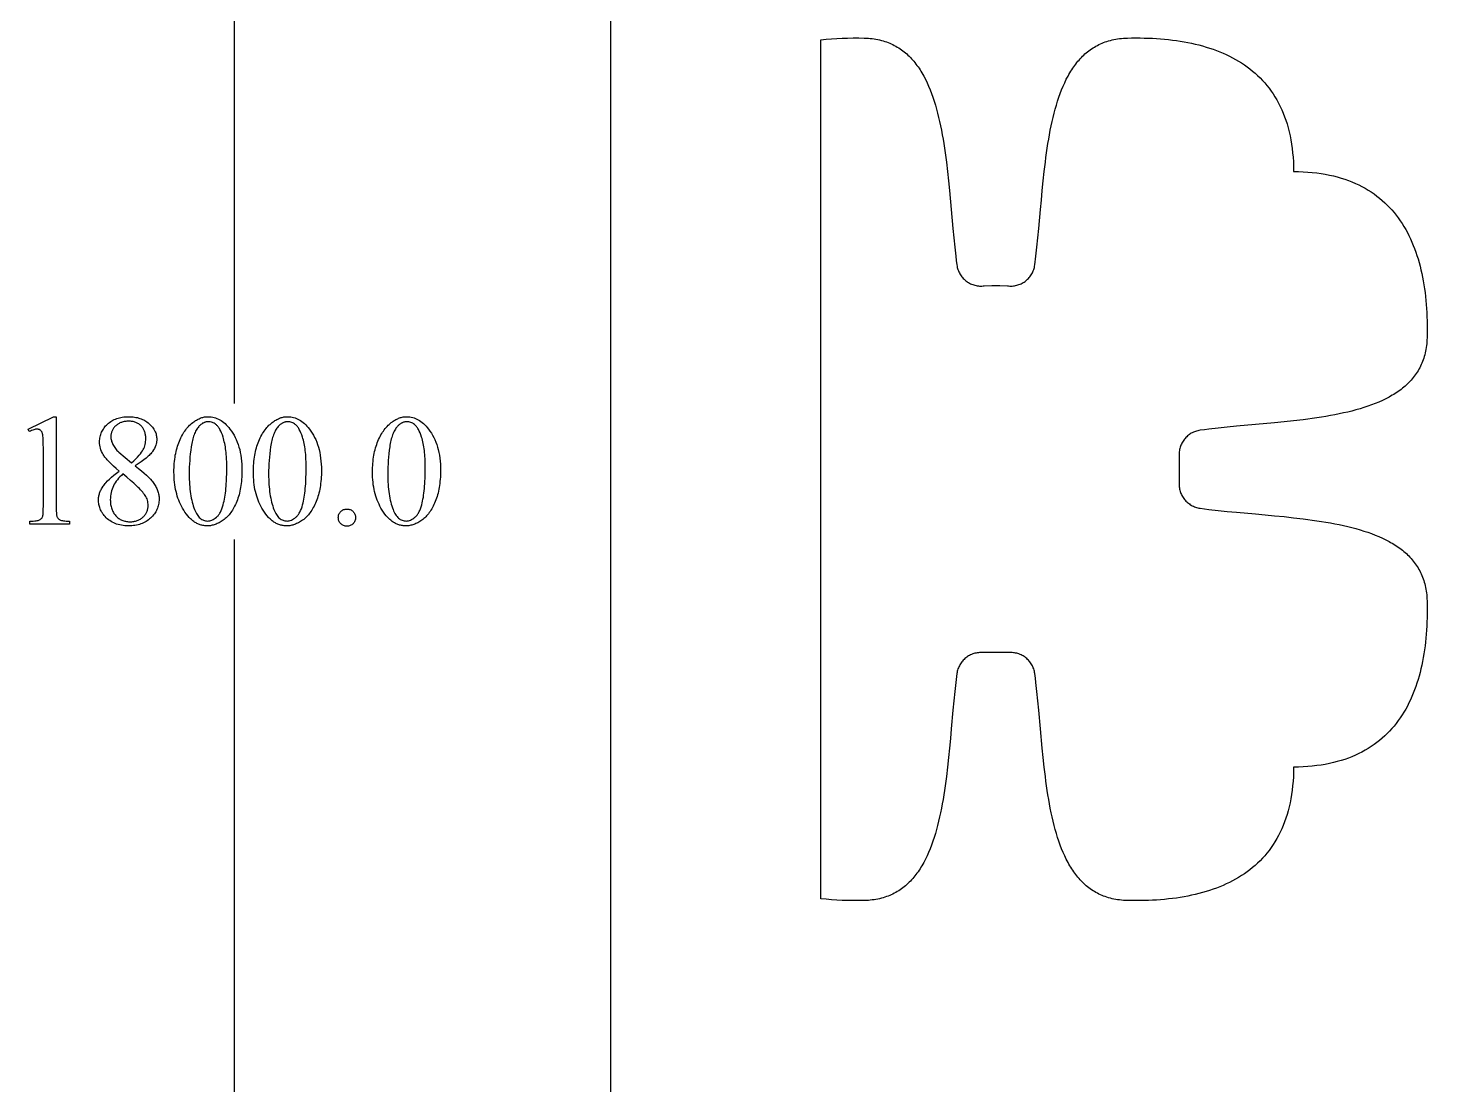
# Model space of a CAD drawing. Extents: x -1268 to 1319, y -900 to 956.
# Drawn here: x -1267.6 to -934.5, y -146.3 to 104.9 of the extents above; entities that cross this region are included whole.
import ezdxf

# ---------------------------------------------------------------- set-up
doc = ezdxf.new("R2010")
doc.units = 0
doc.layers.add('DIMENSIONS', color=253, linetype='CONTINUOUS')
doc.layers.add('LAYER_1', color=7, linetype='CONTINUOUS')

msp = doc.modelspace()

# ---------------------------------------------------------------- linework, layer by layer
at = {"layer": 'DIMENSIONS'}
for points in [[(-1218.53, 879.77), (-1218.53, 15.62)], [(-1218.53, -16.66), (-1218.53, -879.77)]]:
    msp.add_lwpolyline(points, dxfattribs=at)
for points in [[(-1267.56, 9.53), (-1261.47, 12.5), (-1260.87, 12.5), (-1260.87, -8.61), (-1260.85, -9.56), (-1260.84, -9.96), (-1260.82, -10.32), (-1260.8, -10.62), (-1260.77, -10.87), (-1260.73, -11.07), (-1260.69, -11.23), (-1260.64, -11.35), (-1260.58, -11.47), (-1260.51, -11.58), (-1260.42, -11.68), (-1260.32, -11.78), (-1260.22, -11.87), (-1260.09, -11.95), (-1259.96, -12.02), (-1259.81, -12.09), (-1259.61, -12.14), (-1259.39, -12.19), (-1259.12, -12.24), (-1258.82, -12.27), (-1258.49, -12.3), (-1258.12, -12.32), (-1257.71, -12.33), (-1257.71, -13.02), (-1267.12, -13.02), (-1267.12, -12.33), (-1266.69, -12.32), (-1266.31, -12.3), (-1265.96, -12.27), (-1265.66, -12.24), (-1265.39, -12.2), (-1265.17, -12.15), (-1264.98, -12.09), (-1264.83, -12.03), (-1264.71, -11.96), (-1264.59, -11.88), (-1264.49, -11.8), (-1264.39, -11.72), (-1264.31, -11.62), (-1264.23, -11.53), (-1264.17, -11.42), (-1264.11, -11.31), (-1264.06, -11.17), (-1264.02, -10.97), (-1263.99, -10.72), (-1263.96, -10.41), (-1263.94, -10.04), (-1263.92, -9.62), (-1263.91, -8.61), (-1263.91, 4.89), (-1263.92, 6.13), (-1263.93, 6.66), (-1263.95, 7.13), (-1263.98, 7.53), (-1264.01, 7.88), (-1264.05, 8.16), (-1264.09, 8.39), (-1264.13, 8.53), (-1264.17, 8.66), (-1264.22, 8.79), (-1264.27, 8.9), (-1264.34, 9), (-1264.41, 9.1), (-1264.48, 9.18), (-1264.56, 9.26), (-1264.65, 9.32), (-1264.74, 9.38), (-1264.84, 9.42), (-1264.94, 9.46), (-1265.04, 9.49), (-1265.15, 9.51), (-1265.27, 9.53), (-1265.38, 9.53), (-1265.56, 9.52), (-1265.76, 9.5), (-1265.97, 9.45), (-1266.2, 9.39), (-1266.44, 9.31), (-1266.71, 9.21), (-1266.99, 9.09), (-1267.28, 8.96)], [(-1245.86, -0.42), (-1246.57, 0.17), (-1247.21, 0.73), (-1247.79, 1.27), (-1248.3, 1.77), (-1248.74, 2.24), (-1248.94, 2.47), (-1249.12, 2.69), (-1249.29, 2.9), (-1249.44, 3.1), (-1249.57, 3.3), (-1249.68, 3.48), (-1249.88, 3.85), (-1250.06, 4.23), (-1250.21, 4.61), (-1250.33, 4.99), (-1250.42, 5.37), (-1250.49, 5.76), (-1250.53, 6.15), (-1250.54, 6.54), (-1250.53, 6.85), (-1250.51, 7.14), (-1250.48, 7.43), (-1250.42, 7.72), (-1250.36, 8), (-1250.28, 8.28), (-1250.18, 8.55), (-1250.07, 8.81), (-1249.95, 9.07), (-1249.81, 9.32), (-1249.65, 9.57), (-1249.48, 9.82), (-1249.3, 10.06), (-1249.1, 10.29), (-1248.89, 10.52), (-1248.66, 10.74), (-1248.42, 10.95), (-1248.17, 11.15), (-1247.91, 11.34), (-1247.64, 11.51), (-1247.36, 11.67), (-1247.08, 11.81), (-1246.78, 11.94), (-1246.47, 12.06), (-1246.15, 12.16), (-1245.83, 12.25), (-1245.49, 12.33), (-1245.15, 12.39), (-1244.79, 12.44), (-1244.42, 12.47), (-1244.05, 12.49), (-1243.66, 12.5), (-1243.29, 12.49), (-1242.93, 12.47), (-1242.57, 12.44), (-1242.23, 12.4), (-1241.89, 12.34), (-1241.56, 12.27), (-1241.24, 12.19), (-1240.94, 12.09), (-1240.64, 11.98), (-1240.35, 11.86), (-1240.06, 11.72), (-1239.79, 11.58), (-1239.53, 11.42), (-1239.28, 11.24), (-1239.03, 11.06), (-1238.8, 10.86), (-1238.57, 10.65), (-1238.37, 10.44), (-1238.17, 10.23), (-1237.99, 10.01), (-1237.82, 9.79), (-1237.67, 9.56), (-1237.54, 9.34), (-1237.41, 9.1), (-1237.31, 8.87), (-1237.21, 8.63), (-1237.13, 8.39), (-1237.07, 8.14), (-1237.02, 7.89), (-1236.98, 7.63), (-1236.96, 7.38), (-1236.95, 7.12), (-1236.96, 6.94), (-1236.97, 6.77), (-1236.99, 6.59), (-1237.02, 6.41), (-1237.05, 6.24), (-1237.09, 6.06), (-1237.2, 5.7), (-1237.34, 5.34), (-1237.51, 4.98), (-1237.72, 4.62), (-1237.95, 4.26), (-1238.08, 4.07), (-1238.23, 3.89), (-1238.4, 3.69), (-1238.58, 3.5), (-1238.78, 3.3), (-1239, 3.09), (-1239.23, 2.89), (-1239.48, 2.67), (-1240.04, 2.24), (-1240.66, 1.78), (-1241.34, 1.31), (-1242.1, 0.83), (-1241.32, 0.22), (-1240.61, -0.36), (-1239.97, -0.9), (-1239.4, -1.41), (-1238.9, -1.89), (-1238.46, -2.33), (-1238.1, -2.74), (-1237.94, -2.93), (-1237.8, -3.12), (-1237.63, -3.35), (-1237.47, -3.59), (-1237.33, -3.83), (-1237.19, -4.07), (-1237.06, -4.31), (-1236.95, -4.55), (-1236.84, -4.8), (-1236.75, -5.05), (-1236.67, -5.3), (-1236.6, -5.55), (-1236.54, -5.8), (-1236.49, -6.05), (-1236.45, -6.31), (-1236.42, -6.56), (-1236.41, -6.82), (-1236.4, -7.08), (-1236.41, -7.41), (-1236.43, -7.73), (-1236.47, -8.04), (-1236.53, -8.35), (-1236.6, -8.65), (-1236.68, -8.95), (-1236.79, -9.24), (-1236.9, -9.52), (-1237.04, -9.8), (-1237.19, -10.08), (-1237.35, -10.34), (-1237.53, -10.6), (-1237.73, -10.86), (-1237.94, -11.11), (-1238.17, -11.35), (-1238.41, -11.59), (-1238.67, -11.81), (-1238.93, -12.03), (-1239.21, -12.22), (-1239.49, -12.41), (-1239.79, -12.57), (-1240.09, -12.73), (-1240.41, -12.87), (-1240.73, -12.99), (-1241.07, -13.1), (-1241.41, -13.2), (-1241.77, -13.28), (-1242.13, -13.34), (-1242.5, -13.39), (-1242.89, -13.43), (-1243.28, -13.45), (-1243.68, -13.46), (-1244.12, -13.45), (-1244.55, -13.42), (-1244.96, -13.38), (-1245.36, -13.32), (-1245.75, -13.24), (-1246.13, -13.14), (-1246.5, -13.03), (-1246.85, -12.9), (-1247.19, -12.75), (-1247.52, -12.59), (-1247.83, -12.4), (-1248.14, -12.2), (-1248.43, -11.99), (-1248.71, -11.75), (-1248.98, -11.5), (-1249.23, -11.23), (-1249.42, -11), (-1249.6, -10.78), (-1249.77, -10.55), (-1249.93, -10.31), (-1250.07, -10.08), (-1250.2, -9.84), (-1250.32, -9.6), (-1250.42, -9.36), (-1250.51, -9.11), (-1250.59, -8.86), (-1250.66, -8.61), (-1250.72, -8.36), (-1250.76, -8.1), (-1250.79, -7.84), (-1250.81, -7.58), (-1250.82, -7.32), (-1250.81, -7.11), (-1250.8, -6.9), (-1250.78, -6.7), (-1250.75, -6.49), (-1250.71, -6.28), (-1250.66, -6.08), (-1250.6, -5.87), (-1250.54, -5.67), (-1250.46, -5.46), (-1250.38, -5.26), (-1250.29, -5.05), (-1250.19, -4.85), (-1250.08, -4.64), (-1249.96, -4.44), (-1249.7, -4.03), (-1249.56, -3.82), (-1249.4, -3.62), (-1249.23, -3.4), (-1249.04, -3.19), (-1248.64, -2.76), (-1248.18, -2.31), (-1247.68, -1.86), (-1247.12, -1.39), (-1246.52, -0.91)], [(-1242.96, 1.55), (-1242.44, 2.03), (-1241.96, 2.49), (-1241.53, 2.92), (-1241.16, 3.33), (-1240.83, 3.71), (-1240.56, 4.06), (-1240.33, 4.39), (-1240.24, 4.54), (-1240.16, 4.69), (-1240.02, 4.98), (-1239.9, 5.29), (-1239.8, 5.6), (-1239.72, 5.92), (-1239.65, 6.25), (-1239.61, 6.59), (-1239.58, 6.94), (-1239.57, 7.3), (-1239.58, 7.54), (-1239.59, 7.77), (-1239.61, 8), (-1239.64, 8.22), (-1239.68, 8.43), (-1239.72, 8.63), (-1239.78, 8.83), (-1239.84, 9.03), (-1239.92, 9.21), (-1240, 9.39), (-1240.09, 9.57), (-1240.18, 9.73), (-1240.29, 9.89), (-1240.4, 10.05), (-1240.53, 10.19), (-1240.66, 10.33), (-1240.8, 10.47), (-1240.94, 10.59), (-1241.1, 10.71), (-1241.25, 10.81), (-1241.42, 10.91), (-1241.59, 11), (-1241.76, 11.08), (-1241.95, 11.16), (-1242.13, 11.22), (-1242.33, 11.28), (-1242.53, 11.32), (-1242.74, 11.36), (-1242.95, 11.39), (-1243.17, 11.41), (-1243.4, 11.43), (-1243.63, 11.43), (-1243.86, 11.43), (-1244.09, 11.41), (-1244.31, 11.39), (-1244.52, 11.36), (-1244.73, 11.32), (-1244.94, 11.28), (-1245.14, 11.22), (-1245.33, 11.16), (-1245.52, 11.09), (-1245.7, 11.01), (-1245.88, 10.92), (-1246.05, 10.82), (-1246.22, 10.71), (-1246.38, 10.6), (-1246.54, 10.47), (-1246.69, 10.34), (-1246.83, 10.21), (-1246.96, 10.07), (-1247.09, 9.92), (-1247.2, 9.78), (-1247.31, 9.63), (-1247.41, 9.48), (-1247.49, 9.32), (-1247.57, 9.16), (-1247.64, 9), (-1247.7, 8.84), (-1247.75, 8.67), (-1247.79, 8.5), (-1247.83, 8.33), (-1247.85, 8.16), (-1247.86, 7.98), (-1247.87, 7.8), (-1247.86, 7.56), (-1247.84, 7.32), (-1247.8, 7.08), (-1247.75, 6.84), (-1247.68, 6.6), (-1247.59, 6.36), (-1247.49, 6.12), (-1247.38, 5.88), (-1247.25, 5.64), (-1247.11, 5.41), (-1246.95, 5.18), (-1246.79, 4.95), (-1246.61, 4.72), (-1246.41, 4.5), (-1246.21, 4.27), (-1245.99, 4.06)], [(-1232.86, -0.66), (-1232.86, -0.13), (-1232.84, 0.39), (-1232.82, 0.9), (-1232.78, 1.4), (-1232.73, 1.89), (-1232.68, 2.38), (-1232.61, 2.85), (-1232.54, 3.32), (-1232.45, 3.77), (-1232.36, 4.22), (-1232.25, 4.66), (-1232.13, 5.08), (-1232.01, 5.5), (-1231.87, 5.91), (-1231.73, 6.31), (-1231.57, 6.7), (-1231.41, 7.08), (-1231.23, 7.45), (-1231.06, 7.8), (-1230.87, 8.15), (-1230.68, 8.48), (-1230.48, 8.8), (-1230.28, 9.1), (-1230.07, 9.4), (-1229.85, 9.68), (-1229.63, 9.95), (-1229.39, 10.2), (-1229.16, 10.45), (-1228.91, 10.68), (-1228.66, 10.9), (-1228.4, 11.11), (-1228.14, 11.3), (-1227.93, 11.45), (-1227.72, 11.58), (-1227.51, 11.71), (-1227.3, 11.83), (-1227.09, 11.93), (-1226.88, 12.03), (-1226.67, 12.12), (-1226.45, 12.2), (-1226.24, 12.27), (-1226.02, 12.33), (-1225.81, 12.38), (-1225.59, 12.43), (-1225.37, 12.46), (-1225.15, 12.48), (-1224.93, 12.5), (-1224.71, 12.5), (-1224.35, 12.49), (-1224, 12.45), (-1223.65, 12.4), (-1223.31, 12.32), (-1222.97, 12.21), (-1222.64, 12.09), (-1222.31, 11.94), (-1221.98, 11.77), (-1221.66, 11.57), (-1221.35, 11.35), (-1221.04, 11.11), (-1220.73, 10.85), (-1220.43, 10.56), (-1220.13, 10.26), (-1219.84, 9.92), (-1219.55, 9.57), (-1219.2, 9.1), (-1218.88, 8.62), (-1218.58, 8.12), (-1218.3, 7.59), (-1218.04, 7.05), (-1217.81, 6.48), (-1217.6, 5.9), (-1217.41, 5.29), (-1217.24, 4.67), (-1217.09, 4.02), (-1216.97, 3.35), (-1216.87, 2.67), (-1216.79, 1.96), (-1216.74, 1.24), (-1216.7, 0.49), (-1216.69, -0.28), (-1216.7, -0.82), (-1216.71, -1.34), (-1216.74, -1.86), (-1216.77, -2.37), (-1216.81, -2.87), (-1216.87, -3.36), (-1216.93, -3.83), (-1217.01, -4.3), (-1217.09, -4.76), (-1217.18, -5.2), (-1217.28, -5.64), (-1217.4, -6.07), (-1217.52, -6.48), (-1217.65, -6.89), (-1217.79, -7.28), (-1217.95, -7.67), (-1218.1, -8.04), (-1218.27, -8.4), (-1218.44, -8.75), (-1218.62, -9.09), (-1218.8, -9.41), (-1218.98, -9.72), (-1219.17, -10.01), (-1219.37, -10.29), (-1219.57, -10.56), (-1219.78, -10.82), (-1220, -11.06), (-1220.21, -11.29), (-1220.44, -11.51), (-1220.67, -11.72), (-1220.9, -11.91), (-1221.14, -12.09), (-1221.39, -12.25), (-1221.63, -12.41), (-1221.87, -12.55), (-1222.11, -12.69), (-1222.35, -12.81), (-1222.58, -12.92), (-1222.82, -13.02), (-1223.05, -13.12), (-1223.29, -13.2), (-1223.52, -13.27), (-1223.75, -13.32), (-1223.98, -13.37), (-1224.21, -13.41), (-1224.44, -13.44), (-1224.67, -13.45), (-1224.9, -13.46), (-1225.12, -13.45), (-1225.34, -13.44), (-1225.56, -13.42), (-1225.77, -13.39), (-1225.98, -13.36), (-1226.2, -13.31), (-1226.4, -13.26), (-1226.61, -13.19), (-1226.81, -13.12), (-1227.01, -13.05), (-1227.21, -12.96), (-1227.41, -12.86), (-1227.6, -12.76), (-1227.8, -12.65), (-1227.99, -12.53), (-1228.17, -12.4), (-1228.36, -12.27), (-1228.54, -12.12), (-1228.72, -11.97), (-1228.9, -11.81), (-1229.07, -11.64), (-1229.25, -11.46), (-1229.59, -11.08), (-1229.92, -10.67), (-1230.24, -10.23), (-1230.55, -9.75), (-1230.85, -9.24), (-1231.09, -8.79), (-1231.32, -8.32), (-1231.53, -7.85), (-1231.73, -7.37), (-1231.91, -6.87), (-1232.08, -6.36), (-1232.22, -5.84), (-1232.36, -5.31), (-1232.48, -4.77), (-1232.58, -4.22), (-1232.66, -3.66), (-1232.74, -3.08), (-1232.79, -2.49), (-1232.83, -1.89), (-1232.85, -1.28)], [(-1229.25, -1.12), (-1229.24, -1.76), (-1229.23, -2.39), (-1229.2, -2.99), (-1229.17, -3.59), (-1229.12, -4.17), (-1229.07, -4.73), (-1229, -5.28), (-1228.93, -5.81), (-1228.84, -6.33), (-1228.75, -6.84), (-1228.65, -7.33), (-1228.53, -7.8), (-1228.41, -8.26), (-1228.27, -8.7), (-1228.13, -9.13), (-1227.97, -9.55), (-1227.84, -9.88), (-1227.7, -10.19), (-1227.54, -10.48), (-1227.38, -10.75), (-1227.22, -11), (-1227.04, -11.22), (-1226.86, -11.43), (-1226.67, -11.61), (-1226.47, -11.77), (-1226.26, -11.91), (-1226.04, -12.03), (-1225.82, -12.13), (-1225.59, -12.2), (-1225.35, -12.25), (-1225.1, -12.29), (-1224.84, -12.3), (-1224.59, -12.28), (-1224.34, -12.24), (-1224.08, -12.17), (-1223.83, -12.07), (-1223.57, -11.95), (-1223.31, -11.79), (-1223.04, -11.61), (-1222.78, -11.4), (-1222.64, -11.29), (-1222.52, -11.16), (-1222.39, -11.03), (-1222.27, -10.88), (-1222.16, -10.73), (-1222.05, -10.56), (-1221.94, -10.39), (-1221.84, -10.21), (-1221.74, -10.01), (-1221.64, -9.81), (-1221.46, -9.38), (-1221.3, -8.91), (-1221.15, -8.41), (-1221.05, -8), (-1220.95, -7.57), (-1220.87, -7.13), (-1220.78, -6.66), (-1220.71, -6.17), (-1220.64, -5.66), (-1220.57, -5.13), (-1220.52, -4.59), (-1220.47, -4.02), (-1220.42, -3.43), (-1220.39, -2.82), (-1220.36, -2.19), (-1220.32, -0.87), (-1220.31, 0.53), (-1220.32, 1.58), (-1220.36, 2.58), (-1220.39, 3.07), (-1220.43, 3.54), (-1220.47, 4.01), (-1220.53, 4.46), (-1220.59, 4.9), (-1220.65, 5.33), (-1220.72, 5.74), (-1220.8, 6.15), (-1220.89, 6.55), (-1220.98, 6.93), (-1221.08, 7.31), (-1221.19, 7.67), (-1221.36, 8.18), (-1221.55, 8.65), (-1221.74, 9.09), (-1221.95, 9.48), (-1222.06, 9.66), (-1222.17, 9.84), (-1222.29, 10), (-1222.4, 10.16), (-1222.52, 10.3), (-1222.65, 10.43), (-1222.78, 10.56), (-1222.9, 10.67), (-1223.1, 10.82), (-1223.3, 10.94), (-1223.52, 11.05), (-1223.74, 11.13), (-1223.97, 11.2), (-1224.22, 11.25), (-1224.47, 11.27), (-1224.73, 11.28), (-1224.89, 11.28), (-1225.04, 11.27), (-1225.19, 11.24), (-1225.34, 11.21), (-1225.49, 11.17), (-1225.63, 11.13), (-1225.77, 11.07), (-1225.91, 11), (-1226.05, 10.93), (-1226.19, 10.84), (-1226.32, 10.75), (-1226.46, 10.65), (-1226.58, 10.54), (-1226.71, 10.42), (-1226.84, 10.29), (-1226.96, 10.16), (-1227.12, 9.96), (-1227.28, 9.75), (-1227.43, 9.52), (-1227.57, 9.28), (-1227.71, 9.03), (-1227.84, 8.76), (-1227.96, 8.48), (-1228.08, 8.19), (-1228.19, 7.88), (-1228.29, 7.56), (-1228.39, 7.23), (-1228.48, 6.88), (-1228.56, 6.52), (-1228.63, 6.14), (-1228.7, 5.75), (-1228.77, 5.35), (-1228.88, 4.53), (-1228.98, 3.71), (-1229.06, 2.9), (-1229.13, 2.09), (-1229.18, 1.28), (-1229.22, 0.48), (-1229.24, -0.33)], [(-1213.98, -0.66), (-1213.98, -0.13), (-1213.96, 0.39), (-1213.94, 0.9), (-1213.9, 1.4), (-1213.86, 1.89), (-1213.8, 2.38), (-1213.73, 2.85), (-1213.66, 3.32), (-1213.57, 3.77), (-1213.48, 4.22), (-1213.37, 4.66), (-1213.26, 5.08), (-1213.13, 5.5), (-1212.99, 5.91), (-1212.85, 6.31), (-1212.69, 6.7), (-1212.53, 7.08), (-1212.36, 7.45), (-1212.18, 7.8), (-1211.99, 8.15), (-1211.8, 8.48), (-1211.6, 8.8), (-1211.4, 9.1), (-1211.19, 9.4), (-1210.97, 9.68), (-1210.75, 9.95), (-1210.52, 10.2), (-1210.28, 10.45), (-1210.03, 10.68), (-1209.78, 10.9), (-1209.53, 11.11), (-1209.26, 11.3), (-1209.05, 11.45), (-1208.85, 11.58), (-1208.64, 11.71), (-1208.43, 11.83), (-1208.21, 11.93), (-1208, 12.03), (-1207.79, 12.12), (-1207.57, 12.2), (-1207.36, 12.27), (-1207.14, 12.33), (-1206.93, 12.38), (-1206.71, 12.43), (-1206.49, 12.46), (-1206.27, 12.48), (-1206.05, 12.5), (-1205.83, 12.5), (-1205.48, 12.49), (-1205.12, 12.45), (-1204.77, 12.4), (-1204.43, 12.32), (-1204.09, 12.21), (-1203.76, 12.09), (-1203.43, 11.94), (-1203.1, 11.77), (-1202.78, 11.57), (-1202.47, 11.35), (-1202.16, 11.11), (-1201.85, 10.85), (-1201.55, 10.56), (-1201.25, 10.26), (-1200.96, 9.92), (-1200.67, 9.57), (-1200.32, 9.1), (-1200, 8.62), (-1199.7, 8.12), (-1199.42, 7.59), (-1199.16, 7.05), (-1198.93, 6.48), (-1198.72, 5.9), (-1198.53, 5.29), (-1198.36, 4.67), (-1198.21, 4.02), (-1198.09, 3.35), (-1197.99, 2.67), (-1197.91, 1.96), (-1197.86, 1.24), (-1197.82, 0.49), (-1197.81, -0.28), (-1197.82, -0.82), (-1197.83, -1.34), (-1197.86, -1.86), (-1197.89, -2.37), (-1197.94, -2.87), (-1197.99, -3.36), (-1198.05, -3.83), (-1198.13, -4.3), (-1198.21, -4.76), (-1198.3, -5.2), (-1198.41, -5.64), (-1198.52, -6.07), (-1198.64, -6.48), (-1198.77, -6.89), (-1198.91, -7.28), (-1199.07, -7.67), (-1199.23, -8.04), (-1199.39, -8.4), (-1199.56, -8.75), (-1199.74, -9.09), (-1199.92, -9.41), (-1200.1, -9.72), (-1200.3, -10.01), (-1200.49, -10.29), (-1200.7, -10.56), (-1200.9, -10.82), (-1201.12, -11.06), (-1201.34, -11.29), (-1201.56, -11.51), (-1201.79, -11.72), (-1202.02, -11.91), (-1202.27, -12.09), (-1202.51, -12.25), (-1202.75, -12.41), (-1202.99, -12.55), (-1203.23, -12.69), (-1203.47, -12.81), (-1203.7, -12.92), (-1203.94, -13.02), (-1204.18, -13.12), (-1204.41, -13.2), (-1204.64, -13.27), (-1204.87, -13.32), (-1205.1, -13.37), (-1205.33, -13.41), (-1205.56, -13.44), (-1205.79, -13.45), (-1206.02, -13.46), (-1206.24, -13.45), (-1206.46, -13.44), (-1206.68, -13.42), (-1206.89, -13.39), (-1207.11, -13.36), (-1207.32, -13.31), (-1207.52, -13.26), (-1207.73, -13.19), (-1207.93, -13.12), (-1208.14, -13.05), (-1208.33, -12.96), (-1208.53, -12.86), (-1208.73, -12.76), (-1208.92, -12.65), (-1209.11, -12.53), (-1209.29, -12.4), (-1209.48, -12.27), (-1209.66, -12.12), (-1209.84, -11.97), (-1210.02, -11.81), (-1210.2, -11.64), (-1210.37, -11.46), (-1210.71, -11.08), (-1211.04, -10.67), (-1211.36, -10.23), (-1211.67, -9.75), (-1211.97, -9.24), (-1212.22, -8.79), (-1212.44, -8.32), (-1212.65, -7.85), (-1212.85, -7.37), (-1213.03, -6.87), (-1213.2, -6.36), (-1213.35, -5.84), (-1213.48, -5.31), (-1213.6, -4.77), (-1213.7, -4.22), (-1213.79, -3.66), (-1213.86, -3.08), (-1213.91, -2.49), (-1213.95, -1.89), (-1213.97, -1.28)], [(-1210.37, -1.12), (-1210.36, -1.76), (-1210.35, -2.39), (-1210.32, -2.99), (-1210.29, -3.59), (-1210.24, -4.17), (-1210.19, -4.73), (-1210.12, -5.28), (-1210.05, -5.81), (-1209.97, -6.33), (-1209.87, -6.84), (-1209.77, -7.33), (-1209.65, -7.8), (-1209.53, -8.26), (-1209.39, -8.7), (-1209.25, -9.13), (-1209.1, -9.55), (-1208.96, -9.88), (-1208.82, -10.19), (-1208.67, -10.48), (-1208.51, -10.75), (-1208.34, -11), (-1208.16, -11.22), (-1207.98, -11.43), (-1207.79, -11.61), (-1207.59, -11.77), (-1207.38, -11.91), (-1207.16, -12.03), (-1206.94, -12.13), (-1206.71, -12.2), (-1206.47, -12.25), (-1206.22, -12.29), (-1205.96, -12.3), (-1205.71, -12.28), (-1205.46, -12.24), (-1205.2, -12.17), (-1204.95, -12.07), (-1204.69, -11.95), (-1204.43, -11.79), (-1204.16, -11.61), (-1203.9, -11.4), (-1203.77, -11.29), (-1203.64, -11.16), (-1203.51, -11.03), (-1203.39, -10.88), (-1203.28, -10.73), (-1203.17, -10.56), (-1203.06, -10.39), (-1202.96, -10.21), (-1202.86, -10.01), (-1202.76, -9.81), (-1202.58, -9.38), (-1202.42, -8.91), (-1202.27, -8.41), (-1202.17, -8), (-1202.08, -7.57), (-1201.99, -7.13), (-1201.9, -6.66), (-1201.83, -6.17), (-1201.76, -5.66), (-1201.69, -5.13), (-1201.64, -4.59), (-1201.59, -4.02), (-1201.55, -3.43), (-1201.51, -2.82), (-1201.48, -2.19), (-1201.44, -0.87), (-1201.43, 0.53), (-1201.44, 1.58), (-1201.48, 2.58), (-1201.51, 3.07), (-1201.55, 3.54), (-1201.6, 4.01), (-1201.65, 4.46), (-1201.71, 4.9), (-1201.77, 5.33), (-1201.84, 5.74), (-1201.92, 6.15), (-1202.01, 6.55), (-1202.1, 6.93), (-1202.2, 7.31), (-1202.31, 7.67), (-1202.48, 8.18), (-1202.67, 8.65), (-1202.86, 9.09), (-1203.07, 9.48), (-1203.18, 9.66), (-1203.29, 9.84), (-1203.41, 10), (-1203.52, 10.16), (-1203.65, 10.3), (-1203.77, 10.43), (-1203.9, 10.56), (-1204.03, 10.67), (-1204.22, 10.82), (-1204.42, 10.94), (-1204.64, 11.05), (-1204.86, 11.13), (-1205.09, 11.2), (-1205.34, 11.25), (-1205.59, 11.27), (-1205.85, 11.28), (-1206.01, 11.28), (-1206.16, 11.27), (-1206.31, 11.24), (-1206.46, 11.21), (-1206.61, 11.17), (-1206.75, 11.13), (-1206.9, 11.07), (-1207.04, 11), (-1207.17, 10.93), (-1207.31, 10.84), (-1207.44, 10.75), (-1207.58, 10.65), (-1207.71, 10.54), (-1207.83, 10.42), (-1207.96, 10.29), (-1208.08, 10.16), (-1208.24, 9.96), (-1208.4, 9.75), (-1208.55, 9.52), (-1208.69, 9.28), (-1208.83, 9.03), (-1208.96, 8.76), (-1209.08, 8.48), (-1209.2, 8.19), (-1209.31, 7.88), (-1209.41, 7.56), (-1209.51, 7.23), (-1209.6, 6.88), (-1209.68, 6.52), (-1209.76, 6.14), (-1209.83, 5.75), (-1209.89, 5.35), (-1210, 4.53), (-1210.1, 3.71), (-1210.18, 2.9), (-1210.25, 2.09), (-1210.3, 1.28), (-1210.34, 0.48), (-1210.36, -0.33)], [(-1185.66, -0.66), (-1185.66, -0.13), (-1185.64, 0.39), (-1185.62, 0.9), (-1185.58, 1.4), (-1185.54, 1.89), (-1185.48, 2.38), (-1185.42, 2.85), (-1185.34, 3.32), (-1185.25, 3.77), (-1185.16, 4.22), (-1185.05, 4.66), (-1184.94, 5.08), (-1184.81, 5.5), (-1184.67, 5.91), (-1184.53, 6.31), (-1184.37, 6.7), (-1184.21, 7.08), (-1184.04, 7.45), (-1183.86, 7.8), (-1183.67, 8.15), (-1183.48, 8.48), (-1183.29, 8.8), (-1183.08, 9.1), (-1182.87, 9.4), (-1182.65, 9.68), (-1182.43, 9.95), (-1182.2, 10.2), (-1181.96, 10.45), (-1181.72, 10.68), (-1181.46, 10.9), (-1181.21, 11.11), (-1180.94, 11.3), (-1180.74, 11.45), (-1180.53, 11.58), (-1180.32, 11.71), (-1180.11, 11.83), (-1179.9, 11.93), (-1179.68, 12.03), (-1179.47, 12.12), (-1179.26, 12.2), (-1179.04, 12.27), (-1178.83, 12.33), (-1178.61, 12.38), (-1178.39, 12.43), (-1178.17, 12.46), (-1177.95, 12.48), (-1177.73, 12.5), (-1177.51, 12.5), (-1177.16, 12.49), (-1176.8, 12.45), (-1176.46, 12.4), (-1176.11, 12.32), (-1175.77, 12.21), (-1175.44, 12.09), (-1175.11, 11.94), (-1174.79, 11.77), (-1174.47, 11.57), (-1174.15, 11.35), (-1173.84, 11.11), (-1173.53, 10.85), (-1173.23, 10.56), (-1172.93, 10.26), (-1172.64, 9.92), (-1172.35, 9.57), (-1172.01, 9.1), (-1171.68, 8.62), (-1171.38, 8.12), (-1171.1, 7.59), (-1170.84, 7.05), (-1170.61, 6.48), (-1170.4, 5.9), (-1170.21, 5.29), (-1170.04, 4.67), (-1169.9, 4.02), (-1169.77, 3.35), (-1169.67, 2.67), (-1169.59, 1.96), (-1169.54, 1.24), (-1169.51, 0.49), (-1169.49, -0.28), (-1169.5, -0.82), (-1169.51, -1.34), (-1169.54, -1.86), (-1169.57, -2.37), (-1169.62, -2.87), (-1169.67, -3.36), (-1169.73, -3.83), (-1169.81, -4.3), (-1169.89, -4.76), (-1169.98, -5.2), (-1170.09, -5.64), (-1170.2, -6.07), (-1170.32, -6.48), (-1170.45, -6.89), (-1170.6, -7.28), (-1170.75, -7.67), (-1170.91, -8.04), (-1171.07, -8.4), (-1171.24, -8.75), (-1171.42, -9.09), (-1171.6, -9.41), (-1171.79, -9.72), (-1171.98, -10.01), (-1172.17, -10.29), (-1172.38, -10.56), (-1172.58, -10.82), (-1172.8, -11.06), (-1173.02, -11.29), (-1173.24, -11.51), (-1173.47, -11.72), (-1173.71, -11.91), (-1173.95, -12.09), (-1174.19, -12.25), (-1174.43, -12.41), (-1174.67, -12.55), (-1174.91, -12.69), (-1175.15, -12.81), (-1175.39, -12.92), (-1175.62, -13.02), (-1175.86, -13.12), (-1176.09, -13.2), (-1176.32, -13.27), (-1176.56, -13.32), (-1176.79, -13.37), (-1177.02, -13.41), (-1177.24, -13.44), (-1177.47, -13.45), (-1177.7, -13.46), (-1177.92, -13.45), (-1178.14, -13.44), (-1178.36, -13.42), (-1178.57, -13.39), (-1178.79, -13.36), (-1179, -13.31), (-1179.21, -13.26), (-1179.41, -13.19), (-1179.62, -13.12), (-1179.82, -13.05), (-1180.02, -12.96), (-1180.21, -12.86), (-1180.41, -12.76), (-1180.6, -12.65), (-1180.79, -12.53), (-1180.98, -12.4), (-1181.16, -12.27), (-1181.34, -12.12), (-1181.52, -11.97), (-1181.7, -11.81), (-1181.88, -11.64), (-1182.05, -11.46), (-1182.39, -11.08), (-1182.72, -10.67), (-1183.04, -10.23), (-1183.35, -9.75), (-1183.65, -9.24), (-1183.9, -8.79), (-1184.12, -8.32), (-1184.34, -7.85), (-1184.53, -7.37), (-1184.71, -6.87), (-1184.88, -6.36), (-1185.03, -5.84), (-1185.16, -5.31), (-1185.28, -4.77), (-1185.38, -4.22), (-1185.47, -3.66), (-1185.54, -3.08), (-1185.59, -2.49), (-1185.63, -1.89), (-1185.66, -1.28)], [(-1182.05, -1.12), (-1182.04, -1.76), (-1182.03, -2.39), (-1182, -2.99), (-1181.97, -3.59), (-1181.93, -4.17), (-1181.87, -4.73), (-1181.81, -5.28), (-1181.73, -5.81), (-1181.65, -6.33), (-1181.55, -6.84), (-1181.45, -7.33), (-1181.33, -7.8), (-1181.21, -8.26), (-1181.08, -8.7), (-1180.93, -9.13), (-1180.78, -9.55), (-1180.64, -9.88), (-1180.5, -10.19), (-1180.35, -10.48), (-1180.19, -10.75), (-1180.02, -11), (-1179.84, -11.22), (-1179.66, -11.43), (-1179.47, -11.61), (-1179.27, -11.77), (-1179.06, -11.91), (-1178.84, -12.03), (-1178.62, -12.13), (-1178.39, -12.2), (-1178.15, -12.25), (-1177.9, -12.29), (-1177.64, -12.3), (-1177.39, -12.28), (-1177.14, -12.24), (-1176.89, -12.17), (-1176.63, -12.07), (-1176.37, -11.95), (-1176.11, -11.79), (-1175.84, -11.61), (-1175.58, -11.4), (-1175.45, -11.29), (-1175.32, -11.16), (-1175.2, -11.03), (-1175.08, -10.88), (-1174.96, -10.73), (-1174.85, -10.56), (-1174.74, -10.39), (-1174.64, -10.21), (-1174.54, -10.01), (-1174.44, -9.81), (-1174.26, -9.38), (-1174.1, -8.91), (-1173.96, -8.41), (-1173.85, -8), (-1173.76, -7.57), (-1173.67, -7.13), (-1173.58, -6.66), (-1173.51, -6.17), (-1173.44, -5.66), (-1173.38, -5.13), (-1173.32, -4.59), (-1173.27, -4.02), (-1173.23, -3.43), (-1173.19, -2.82), (-1173.16, -2.19), (-1173.12, -0.87), (-1173.11, 0.53), (-1173.12, 1.58), (-1173.16, 2.58), (-1173.19, 3.07), (-1173.23, 3.54), (-1173.28, 4.01), (-1173.33, 4.46), (-1173.39, 4.9), (-1173.45, 5.33), (-1173.53, 5.74), (-1173.61, 6.15), (-1173.69, 6.55), (-1173.79, 6.93), (-1173.89, 7.31), (-1173.99, 7.67), (-1174.16, 8.18), (-1174.35, 8.65), (-1174.54, 9.09), (-1174.75, 9.48), (-1174.86, 9.66), (-1174.97, 9.84), (-1175.09, 10), (-1175.21, 10.16), (-1175.33, 10.3), (-1175.45, 10.43), (-1175.58, 10.56), (-1175.71, 10.67), (-1175.9, 10.82), (-1176.1, 10.94), (-1176.32, 11.05), (-1176.54, 11.13), (-1176.77, 11.2), (-1177.02, 11.25), (-1177.27, 11.27), (-1177.53, 11.28), (-1177.69, 11.28), (-1177.84, 11.27), (-1177.99, 11.24), (-1178.14, 11.21), (-1178.29, 11.17), (-1178.43, 11.13), (-1178.58, 11.07), (-1178.72, 11), (-1178.86, 10.93), (-1178.99, 10.84), (-1179.13, 10.75), (-1179.26, 10.65), (-1179.39, 10.54), (-1179.51, 10.42), (-1179.64, 10.29), (-1179.76, 10.16), (-1179.93, 9.96), (-1180.08, 9.75), (-1180.23, 9.52), (-1180.37, 9.28), (-1180.51, 9.03), (-1180.64, 8.76), (-1180.76, 8.48), (-1180.88, 8.19), (-1180.99, 7.88), (-1181.09, 7.56), (-1181.19, 7.23), (-1181.28, 6.88), (-1181.36, 6.52), (-1181.44, 6.14), (-1181.51, 5.75), (-1181.57, 5.35), (-1181.68, 4.53), (-1181.78, 3.71), (-1181.86, 2.9), (-1181.93, 2.09), (-1181.98, 1.28), (-1182.02, 0.48), (-1182.04, -0.33)], [(-1244.99, -1.12), (-1245.36, -1.45), (-1245.71, -1.78), (-1246.03, -2.12), (-1246.32, -2.47), (-1246.6, -2.83), (-1246.84, -3.19), (-1247.06, -3.56), (-1247.26, -3.94), (-1247.43, -4.32), (-1247.58, -4.71), (-1247.71, -5.11), (-1247.81, -5.52), (-1247.89, -5.93), (-1247.95, -6.36), (-1247.99, -6.79), (-1248, -7.23), (-1247.99, -7.52), (-1247.98, -7.81), (-1247.95, -8.09), (-1247.92, -8.36), (-1247.87, -8.62), (-1247.81, -8.88), (-1247.75, -9.13), (-1247.67, -9.37), (-1247.59, -9.6), (-1247.49, -9.83), (-1247.38, -10.05), (-1247.27, -10.26), (-1247.14, -10.47), (-1247, -10.66), (-1246.85, -10.85), (-1246.7, -11.03), (-1246.53, -11.21), (-1246.36, -11.37), (-1246.18, -11.52), (-1246, -11.66), (-1245.82, -11.79), (-1245.62, -11.9), (-1245.42, -12.01), (-1245.22, -12.11), (-1245.01, -12.19), (-1244.8, -12.26), (-1244.57, -12.32), (-1244.35, -12.37), (-1244.12, -12.41), (-1243.88, -12.44), (-1243.64, -12.46), (-1243.39, -12.46), (-1243.14, -12.46), (-1242.9, -12.45), (-1242.67, -12.42), (-1242.44, -12.39), (-1242.22, -12.35), (-1242.01, -12.3), (-1241.8, -12.25), (-1241.59, -12.18), (-1241.4, -12.11), (-1241.21, -12.02), (-1241.02, -11.93), (-1240.85, -11.83), (-1240.68, -11.72), (-1240.51, -11.6), (-1240.35, -11.47), (-1240.2, -11.34), (-1240.05, -11.2), (-1239.92, -11.05), (-1239.79, -10.9), (-1239.67, -10.75), (-1239.57, -10.59), (-1239.47, -10.43), (-1239.38, -10.26), (-1239.3, -10.09), (-1239.23, -9.92), (-1239.17, -9.75), (-1239.12, -9.57), (-1239.07, -9.38), (-1239.04, -9.19), (-1239.02, -9), (-1239, -8.81), (-1239, -8.61), (-1239.01, -8.28), (-1239.04, -7.96), (-1239.1, -7.65), (-1239.18, -7.35), (-1239.27, -7.06), (-1239.39, -6.77), (-1239.54, -6.5), (-1239.7, -6.23), (-1239.87, -5.98), (-1240.07, -5.72), (-1240.29, -5.46), (-1240.52, -5.18), (-1240.78, -4.89), (-1241.06, -4.6), (-1241.36, -4.29), (-1241.68, -3.98), (-1242.38, -3.32), (-1243.17, -2.63), (-1244.04, -1.89)], [(-1191.75, -9.44), (-1191.53, -9.45), (-1191.33, -9.48), (-1191.14, -9.52), (-1190.95, -9.59), (-1190.77, -9.67), (-1190.6, -9.78), (-1190.44, -9.9), (-1190.29, -10.04), (-1190.15, -10.19), (-1190.03, -10.35), (-1189.93, -10.52), (-1189.85, -10.7), (-1189.78, -10.88), (-1189.74, -11.08), (-1189.71, -11.28), (-1189.7, -11.49), (-1189.71, -11.69), (-1189.74, -11.89), (-1189.78, -12.09), (-1189.85, -12.27), (-1189.93, -12.45), (-1190.04, -12.62), (-1190.16, -12.78), (-1190.3, -12.93), (-1190.45, -13.07), (-1190.61, -13.2), (-1190.78, -13.3), (-1190.96, -13.38), (-1191.15, -13.45), (-1191.34, -13.49), (-1191.54, -13.52), (-1191.75, -13.53), (-1191.96, -13.52), (-1192.16, -13.49), (-1192.35, -13.45), (-1192.53, -13.38), (-1192.71, -13.3), (-1192.88, -13.2), (-1193.04, -13.07), (-1193.19, -12.93), (-1193.33, -12.78), (-1193.46, -12.62), (-1193.56, -12.45), (-1193.64, -12.27), (-1193.71, -12.09), (-1193.76, -11.89), (-1193.78, -11.69), (-1193.79, -11.49), (-1193.78, -11.27), (-1193.76, -11.07), (-1193.71, -10.87), (-1193.64, -10.69), (-1193.56, -10.51), (-1193.46, -10.34), (-1193.33, -10.18), (-1193.19, -10.03), (-1193.04, -9.89), (-1192.88, -9.77), (-1192.71, -9.67), (-1192.53, -9.59), (-1192.35, -9.52), (-1192.16, -9.48), (-1191.96, -9.45)]]:
    msp.add_lwpolyline(points, close=True, dxfattribs=at)
at = {"layer": 'LAYER_1'}
for points in [[(-1129.08, -900), (-679.08, -900), (-679.08, 900), (-1129.08, 900)], [(-1068.75, 102.5), (-1068.27, 102.49), (-1067.79, 102.46), (-1067.33, 102.42), (-1066.87, 102.37), (-1066.42, 102.3), (-1065.98, 102.23), (-1065.55, 102.15), (-1065.12, 102.06), (-1064.7, 101.95), (-1064.29, 101.84), (-1063.89, 101.71), (-1063.49, 101.58), (-1063.1, 101.44), (-1062.72, 101.28), (-1062.35, 101.12), (-1061.98, 100.95), (-1061.62, 100.76), (-1061.26, 100.57), (-1060.92, 100.37), (-1060.58, 100.16), (-1060.24, 99.94), (-1059.92, 99.71), (-1059.6, 99.48), (-1059.28, 99.23), (-1058.97, 98.98), (-1058.67, 98.72), (-1058.38, 98.44), (-1058.09, 98.17), (-1057.8, 97.88), (-1057.53, 97.58), (-1057.25, 97.28), (-1056.99, 96.97), (-1056.73, 96.65), (-1056.47, 96.33), (-1056.23, 96), (-1055.98, 95.66), (-1055.74, 95.31), (-1055.51, 94.95), (-1055.28, 94.59), (-1055.06, 94.22), (-1054.85, 93.85), (-1054.63, 93.47), (-1054.22, 92.69), (-1053.83, 91.88), (-1053.46, 91.05), (-1053.11, 90.19), (-1052.77, 89.32), (-1052.45, 88.42), (-1052.15, 87.5), (-1051.86, 86.56), (-1051.59, 85.61), (-1051.33, 84.63), (-1051.09, 83.64), (-1050.85, 82.64), (-1050.63, 81.62), (-1050.43, 80.58), (-1050.23, 79.53), (-1050.04, 78.47), (-1049.87, 77.4), (-1049.7, 76.32), (-1049.54, 75.23), (-1049.39, 74.13), (-1049.25, 73.02), (-1048.98, 70.78), (-1048.74, 68.53), (-1048.51, 66.26), (-1048.09, 61.72), (-1047.69, 57.22), (-1047.47, 55), (-1047.25, 52.81), (-1047.01, 50.67), (-1046.88, 49.61), (-1046.75, 48.56), (-1046.7, 48.28), (-1046.64, 48), (-1046.57, 47.73), (-1046.48, 47.46), (-1046.39, 47.2), (-1046.28, 46.95), (-1046.16, 46.7), (-1046.03, 46.46), (-1045.89, 46.22), (-1045.73, 46), (-1045.57, 45.78), (-1045.4, 45.57), (-1045.22, 45.37), (-1045.03, 45.18), (-1044.83, 45), (-1044.62, 44.82), (-1044.41, 44.66), (-1044.19, 44.51), (-1043.96, 44.36), (-1043.72, 44.23), (-1043.48, 44.11), (-1043.23, 44), (-1042.98, 43.9), (-1042.72, 43.81), (-1042.46, 43.74), (-1042.19, 43.67), (-1041.92, 43.62), (-1041.64, 43.59), (-1041.36, 43.56), (-1041.08, 43.55), (-1040.8, 43.55), (-1040.51, 43.57), (-1040.26, 43.59), (-1038.41, 43.67), (-1036.55, 43.67), (-1034.7, 43.59), (-1034.45, 43.57), (-1034.16, 43.55), (-1033.88, 43.55), (-1033.59, 43.56), (-1033.32, 43.59), (-1033.04, 43.62), (-1032.77, 43.67), (-1032.5, 43.74), (-1032.24, 43.81), (-1031.98, 43.9), (-1031.72, 44), (-1031.48, 44.11), (-1031.23, 44.23), (-1031, 44.36), (-1030.77, 44.51), (-1030.55, 44.66), (-1030.33, 44.82), (-1030.13, 45), (-1029.93, 45.18), (-1029.74, 45.37), (-1029.56, 45.57), (-1029.39, 45.78), (-1029.22, 46), (-1029.07, 46.22), (-1028.93, 46.46), (-1028.8, 46.7), (-1028.68, 46.95), (-1028.57, 47.2), (-1028.47, 47.46), (-1028.39, 47.73), (-1028.32, 48), (-1028.26, 48.28), (-1028.21, 48.56), (-1027.95, 50.67), (-1027.71, 52.81), (-1027.48, 55), (-1027.27, 57.22), (-1026.86, 61.72), (-1026.66, 63.99), (-1026.44, 66.26), (-1026.22, 68.53), (-1025.97, 70.78), (-1025.71, 73.02), (-1025.57, 74.13), (-1025.42, 75.23), (-1025.26, 76.32), (-1025.09, 77.4), (-1024.91, 78.47), (-1024.73, 79.53), (-1024.53, 80.58), (-1024.32, 81.62), (-1024.1, 82.64), (-1023.87, 83.64), (-1023.63, 84.63), (-1023.37, 85.61), (-1023.09, 86.56), (-1022.81, 87.5), (-1022.5, 88.42), (-1022.18, 89.32), (-1021.85, 90.19), (-1021.49, 91.05), (-1021.12, 91.88), (-1020.73, 92.69), (-1020.32, 93.47), (-1020.11, 93.85), (-1019.89, 94.22), (-1019.67, 94.59), (-1019.45, 94.95), (-1019.21, 95.31), (-1018.98, 95.66), (-1018.73, 96), (-1018.48, 96.33), (-1018.23, 96.65), (-1017.97, 96.97), (-1017.7, 97.28), (-1017.43, 97.58), (-1017.15, 97.88), (-1016.87, 98.17), (-1016.58, 98.44), (-1016.29, 98.72), (-1015.98, 98.98), (-1015.68, 99.23), (-1015.36, 99.48), (-1015.04, 99.71), (-1014.71, 99.94), (-1014.38, 100.16), (-1014.04, 100.37), (-1013.69, 100.57), (-1013.34, 100.76), (-1012.98, 100.95), (-1012.61, 101.12), (-1012.24, 101.28), (-1011.85, 101.44), (-1011.47, 101.58), (-1011.07, 101.71), (-1010.67, 101.84), (-1010.25, 101.95), (-1009.84, 102.06), (-1009.41, 102.15), (-1008.98, 102.23), (-1008.54, 102.3), (-1008.09, 102.37), (-1007.63, 102.42), (-1007.16, 102.46), (-1006.69, 102.49), (-1006.21, 102.5), (-1005.2, 102.52), (-1004.19, 102.53), (-1003.2, 102.53), (-1002.2, 102.51), (-1001.22, 102.48), (-1000.24, 102.44), (-999.27, 102.38), (-998.31, 102.31), (-997.36, 102.23), (-996.41, 102.13), (-995.47, 102.02), (-994.55, 101.9), (-993.63, 101.76), (-992.72, 101.61), (-991.82, 101.44), (-990.93, 101.26), (-990.06, 101.06), (-989.19, 100.85), (-988.34, 100.62), (-987.49, 100.37), (-986.66, 100.11), (-985.84, 99.83), (-985.04, 99.54), (-984.24, 99.23), (-983.46, 98.9), (-982.7, 98.56), (-981.94, 98.2), (-981.21, 97.82), (-980.48, 97.42), (-979.77, 97.01), (-979.08, 96.58), (-978.4, 96.13), (-977.74, 95.66), (-977.09, 95.17), (-976.46, 94.66), (-975.84, 94.14), (-975.25, 93.59), (-974.67, 93.03), (-974.1, 92.44), (-973.56, 91.84), (-973.03, 91.22), (-972.53, 90.57), (-972.04, 89.9), (-971.57, 89.22), (-971.12, 88.51), (-970.69, 87.78), (-970.28, 87.03), (-969.89, 86.26), (-969.52, 85.47), (-969.17, 84.65), (-968.85, 83.81), (-968.54, 82.95), (-968.26, 82.07), (-968, 81.16), (-967.76, 80.23), (-967.54, 79.28), (-967.35, 78.3), (-967.18, 77.3), (-967.04, 76.28), (-966.92, 75.23), (-966.83, 74.16), (-966.75, 73.06), (-966.71, 71.94), (-966.69, 70.79), (-965.54, 70.77), (-964.42, 70.72), (-963.32, 70.65), (-962.25, 70.56), (-961.2, 70.44), (-960.18, 70.29), (-959.18, 70.13), (-958.2, 69.93), (-957.25, 69.72), (-956.32, 69.48), (-955.41, 69.22), (-954.53, 68.94), (-953.67, 68.63), (-952.83, 68.31), (-952.01, 67.96), (-951.22, 67.59), (-950.45, 67.2), (-949.7, 66.79), (-948.97, 66.36), (-948.26, 65.91), (-947.57, 65.44), (-946.91, 64.95), (-946.26, 64.44), (-945.64, 63.92), (-945.03, 63.37), (-944.45, 62.81), (-943.89, 62.23), (-943.34, 61.63), (-942.81, 61.02), (-942.31, 60.39), (-941.82, 59.74), (-941.35, 59.08), (-940.9, 58.4), (-940.47, 57.71), (-940.05, 57), (-939.66, 56.27), (-939.28, 55.53), (-938.92, 54.78), (-938.57, 54.01), (-938.25, 53.23), (-937.94, 52.44), (-937.64, 51.63), (-937.37, 50.82), (-937.11, 49.99), (-936.86, 49.14), (-936.63, 48.29), (-936.42, 47.42), (-936.22, 46.54), (-936.04, 45.66), (-935.87, 44.76), (-935.72, 43.85), (-935.58, 42.93), (-935.46, 42), (-935.35, 41.07), (-935.25, 40.12), (-935.17, 39.17), (-935.1, 38.21), (-935.04, 37.24), (-935, 36.26), (-934.97, 35.27), (-934.95, 34.28), (-934.95, 33.28), (-934.96, 32.28), (-934.97, 31.27), (-934.99, 30.79), (-935.02, 30.32), (-935.06, 29.85), (-935.11, 29.39), (-935.17, 28.94), (-935.25, 28.5), (-935.33, 28.07), (-935.42, 27.64), (-935.53, 27.22), (-935.64, 26.81), (-935.76, 26.41), (-935.9, 26.01), (-936.04, 25.62), (-936.2, 25.24), (-936.36, 24.87), (-936.53, 24.5), (-936.72, 24.14), (-936.91, 23.79), (-937.11, 23.44), (-937.32, 23.1), (-937.54, 22.76), (-937.77, 22.44), (-938, 22.12), (-938.25, 21.8), (-938.5, 21.49), (-938.76, 21.19), (-939.03, 20.9), (-939.31, 20.61), (-939.6, 20.32), (-939.89, 20.05), (-940.2, 19.78), (-940.51, 19.51), (-940.83, 19.25), (-941.15, 19), (-941.48, 18.75), (-941.82, 18.5), (-942.17, 18.27), (-942.53, 18.03), (-942.89, 17.81), (-943.25, 17.58), (-943.63, 17.37), (-944.01, 17.16), (-944.79, 16.75), (-945.6, 16.36), (-946.43, 15.98), (-947.28, 15.63), (-948.16, 15.29), (-949.06, 14.98), (-949.98, 14.67), (-950.91, 14.38), (-951.87, 14.11), (-952.84, 13.85), (-953.83, 13.61), (-954.84, 13.38), (-955.86, 13.16), (-956.9, 12.95), (-957.95, 12.75), (-959.01, 12.56), (-960.08, 12.39), (-961.16, 12.22), (-962.25, 12.06), (-963.35, 11.91), (-964.46, 11.77), (-966.7, 11.5), (-968.95, 11.26), (-971.22, 11.03), (-975.76, 10.62), (-980.26, 10.21), (-982.48, 10), (-984.66, 9.77), (-986.81, 9.53), (-987.87, 9.4), (-988.91, 9.27), (-989.2, 9.22), (-989.48, 9.16), (-989.75, 9.09), (-990.02, 9), (-990.28, 8.91), (-990.53, 8.8), (-990.78, 8.68), (-991.02, 8.55), (-991.25, 8.41), (-991.48, 8.25), (-991.7, 8.09), (-991.91, 7.92), (-992.11, 7.74), (-992.3, 7.55), (-992.48, 7.35), (-992.66, 7.15), (-992.82, 6.93), (-992.97, 6.71), (-993.12, 6.48), (-993.25, 6.24), (-993.37, 6), (-993.48, 5.76), (-993.58, 5.5), (-993.67, 5.24), (-993.74, 4.98), (-993.81, 4.71), (-993.86, 4.44), (-993.89, 4.16), (-993.92, 3.88), (-993.93, 3.6), (-993.92, 3.32), (-993.91, 3.03), (-993.91, -3.03), (-993.92, -3.32), (-993.93, -3.6), (-993.92, -3.88), (-993.89, -4.16), (-993.86, -4.44), (-993.81, -4.71), (-993.74, -4.98), (-993.67, -5.24), (-993.58, -5.5), (-993.48, -5.76), (-993.37, -6), (-993.25, -6.24), (-993.12, -6.48), (-992.97, -6.71), (-992.82, -6.93), (-992.66, -7.15), (-992.48, -7.35), (-992.3, -7.55), (-992.11, -7.74), (-991.91, -7.92), (-991.7, -8.09), (-991.48, -8.25), (-991.25, -8.41), (-991.02, -8.55), (-990.78, -8.68), (-990.53, -8.8), (-990.28, -8.91), (-990.02, -9), (-989.75, -9.09), (-989.48, -9.16), (-989.2, -9.22), (-988.91, -9.27), (-986.81, -9.53), (-984.66, -9.77), (-982.48, -10), (-980.26, -10.21), (-975.76, -10.62), (-973.49, -10.82), (-971.22, -11.03), (-968.95, -11.26), (-966.7, -11.5), (-964.46, -11.77), (-963.35, -11.91), (-962.25, -12.06), (-961.16, -12.22), (-960.08, -12.39), (-959.01, -12.56), (-957.95, -12.75), (-956.9, -12.95), (-955.86, -13.16), (-954.84, -13.38), (-953.83, -13.61), (-952.84, -13.85), (-951.87, -14.11), (-950.91, -14.38), (-949.98, -14.67), (-949.06, -14.98), (-948.16, -15.29), (-947.28, -15.63), (-946.43, -15.98), (-945.6, -16.36), (-944.79, -16.75), (-944.01, -17.16), (-943.63, -17.37), (-943.25, -17.58), (-942.89, -17.81), (-942.53, -18.03), (-942.17, -18.27), (-941.82, -18.5), (-941.48, -18.75), (-941.15, -19), (-940.83, -19.25), (-940.51, -19.51), (-940.2, -19.78), (-939.89, -20.05), (-939.6, -20.32), (-939.31, -20.61), (-939.03, -20.9), (-938.76, -21.19), (-938.5, -21.49), (-938.25, -21.8), (-938, -22.12), (-937.77, -22.44), (-937.54, -22.76), (-937.32, -23.1), (-937.11, -23.44), (-936.91, -23.79), (-936.72, -24.14), (-936.53, -24.5), (-936.36, -24.87), (-936.2, -25.24), (-936.04, -25.62), (-935.9, -26.01), (-935.76, -26.41), (-935.64, -26.81), (-935.53, -27.22), (-935.42, -27.64), (-935.33, -28.07), (-935.25, -28.5), (-935.17, -28.94), (-935.11, -29.39), (-935.06, -29.85), (-935.02, -30.32), (-934.99, -30.79), (-934.97, -31.27), (-934.96, -32.28), (-934.95, -33.28), (-934.95, -34.28), (-934.97, -35.27), (-935, -36.26), (-935.04, -37.24), (-935.1, -38.21), (-935.17, -39.17), (-935.25, -40.12), (-935.35, -41.07), (-935.46, -42), (-935.58, -42.93), (-935.72, -43.85), (-935.87, -44.76), (-936.04, -45.66), (-936.22, -46.54), (-936.42, -47.42), (-936.63, -48.29), (-936.86, -49.14), (-937.11, -49.99), (-937.37, -50.82), (-937.64, -51.63), (-937.94, -52.44), (-938.25, -53.23), (-938.57, -54.01), (-938.92, -54.78), (-939.28, -55.53), (-939.66, -56.27), (-940.05, -57), (-940.47, -57.71), (-940.9, -58.4), (-941.35, -59.08), (-941.82, -59.74), (-942.31, -60.39), (-942.81, -61.02), (-943.34, -61.63), (-943.89, -62.23), (-944.45, -62.81), (-945.03, -63.37), (-945.64, -63.92), (-946.26, -64.44), (-946.91, -64.95), (-947.57, -65.44), (-948.26, -65.91), (-948.97, -66.36), (-949.7, -66.79), (-950.45, -67.2), (-951.22, -67.59), (-952.01, -67.96), (-952.83, -68.31), (-953.67, -68.63), (-954.53, -68.94), (-955.41, -69.22), (-956.32, -69.48), (-957.25, -69.72), (-958.2, -69.93), (-959.18, -70.13), (-960.18, -70.29), (-961.2, -70.44), (-962.25, -70.56), (-963.32, -70.65), (-964.42, -70.72), (-965.54, -70.77), (-966.69, -70.79), (-966.71, -71.94), (-966.75, -73.06), (-966.83, -74.16), (-966.92, -75.23), (-967.04, -76.28), (-967.18, -77.3), (-967.35, -78.3), (-967.54, -79.28), (-967.76, -80.23), (-968, -81.16), (-968.26, -82.07), (-968.54, -82.95), (-968.85, -83.81), (-969.17, -84.65), (-969.52, -85.47), (-969.89, -86.26), (-970.28, -87.03), (-970.69, -87.78), (-971.12, -88.51), (-971.57, -89.22), (-972.04, -89.9), (-972.53, -90.57), (-973.03, -91.22), (-973.56, -91.84), (-974.1, -92.44), (-974.67, -93.03), (-975.25, -93.59), (-975.84, -94.14), (-976.46, -94.66), (-977.09, -95.17), (-977.74, -95.66), (-978.4, -96.13), (-979.08, -96.58), (-979.77, -97.01), (-980.48, -97.42), (-981.21, -97.82), (-981.94, -98.2), (-982.7, -98.56), (-983.46, -98.9), (-984.24, -99.23), (-985.04, -99.54), (-985.84, -99.83), (-986.66, -100.11), (-987.49, -100.37), (-988.34, -100.62), (-989.19, -100.85), (-990.06, -101.06), (-990.93, -101.26), (-991.82, -101.44), (-992.72, -101.61), (-993.63, -101.76), (-994.55, -101.9), (-995.47, -102.02), (-996.41, -102.13), (-997.36, -102.23), (-998.31, -102.31), (-999.27, -102.38), (-1000.24, -102.44), (-1001.22, -102.48), (-1002.2, -102.51), (-1003.2, -102.53), (-1004.19, -102.53), (-1005.2, -102.52), (-1006.21, -102.5), (-1006.69, -102.49), (-1007.16, -102.46), (-1007.63, -102.42), (-1008.09, -102.37), (-1008.54, -102.3), (-1008.98, -102.23), (-1009.41, -102.15), (-1009.84, -102.06), (-1010.25, -101.95), (-1010.67, -101.84), (-1011.07, -101.71), (-1011.47, -101.58), (-1011.85, -101.44), (-1012.24, -101.28), (-1012.61, -101.12), (-1012.98, -100.95), (-1013.34, -100.76), (-1013.69, -100.57), (-1014.04, -100.37), (-1014.38, -100.16), (-1014.71, -99.94), (-1015.04, -99.71), (-1015.36, -99.48), (-1015.68, -99.23), (-1015.98, -98.98), (-1016.29, -98.72), (-1016.58, -98.44), (-1016.87, -98.17), (-1017.15, -97.88), (-1017.43, -97.58), (-1017.7, -97.28), (-1017.97, -96.97), (-1018.23, -96.65), (-1018.48, -96.33), (-1018.73, -96), (-1018.98, -95.66), (-1019.21, -95.31), (-1019.45, -94.95), (-1019.67, -94.59), (-1019.89, -94.22), (-1020.11, -93.85), (-1020.32, -93.47), (-1020.73, -92.69), (-1021.12, -91.88), (-1021.49, -91.05), (-1021.85, -90.19), (-1022.18, -89.32), (-1022.5, -88.42), (-1022.81, -87.5), (-1023.09, -86.56), (-1023.37, -85.61), (-1023.63, -84.63), (-1023.87, -83.64), (-1024.1, -82.64), (-1024.32, -81.62), (-1024.53, -80.58), (-1024.73, -79.53), (-1024.91, -78.47), (-1025.09, -77.4), (-1025.26, -76.32), (-1025.42, -75.23), (-1025.57, -74.13), (-1025.71, -73.02), (-1025.97, -70.78), (-1026.22, -68.53), (-1026.44, -66.26), (-1026.86, -61.72), (-1027.27, -57.22), (-1027.48, -55), (-1027.71, -52.81), (-1027.95, -50.67), (-1028.08, -49.61), (-1028.21, -48.56), (-1028.26, -48.28), (-1028.32, -48), (-1028.39, -47.73), (-1028.47, -47.46), (-1028.57, -47.2), (-1028.68, -46.95), (-1028.8, -46.7), (-1028.93, -46.46), (-1029.07, -46.22), (-1029.22, -46), (-1029.39, -45.78), (-1029.56, -45.57), (-1029.74, -45.37), (-1029.93, -45.18), (-1030.13, -45), (-1030.33, -44.82), (-1030.55, -44.66), (-1030.77, -44.51), (-1031, -44.36), (-1031.23, -44.23), (-1031.48, -44.11), (-1031.72, -44), (-1031.98, -43.9), (-1032.24, -43.81), (-1032.5, -43.74), (-1032.77, -43.67), (-1033.04, -43.62), (-1033.32, -43.59), (-1033.59, -43.56), (-1033.88, -43.55), (-1034.16, -43.55), (-1034.45, -43.57), (-1040.51, -43.57), (-1040.8, -43.55), (-1041.08, -43.55), (-1041.36, -43.56), (-1041.64, -43.59), (-1041.92, -43.62), (-1042.19, -43.67), (-1042.46, -43.74), (-1042.72, -43.81), (-1042.98, -43.9), (-1043.23, -44), (-1043.48, -44.11), (-1043.72, -44.23), (-1043.96, -44.36), (-1044.19, -44.51), (-1044.41, -44.66), (-1044.62, -44.82), (-1044.83, -45), (-1045.03, -45.18), (-1045.22, -45.37), (-1045.4, -45.57), (-1045.57, -45.78), (-1045.73, -46), (-1045.89, -46.22), (-1046.03, -46.46), (-1046.16, -46.7), (-1046.28, -46.95), (-1046.39, -47.2), (-1046.48, -47.46), (-1046.57, -47.73), (-1046.64, -48), (-1046.7, -48.28), (-1046.75, -48.56), (-1047.01, -50.67), (-1047.25, -52.81), (-1047.47, -55), (-1047.69, -57.22), (-1048.09, -61.72), (-1048.3, -63.99), (-1048.51, -66.26), (-1048.74, -68.53), (-1048.98, -70.78), (-1049.25, -73.02), (-1049.39, -74.13), (-1049.54, -75.23), (-1049.7, -76.32), (-1049.87, -77.4), (-1050.04, -78.47), (-1050.23, -79.53), (-1050.43, -80.58), (-1050.63, -81.62), (-1050.85, -82.64), (-1051.09, -83.64), (-1051.33, -84.63), (-1051.59, -85.61), (-1051.86, -86.56), (-1052.15, -87.5), (-1052.45, -88.42), (-1052.77, -89.32), (-1053.11, -90.19), (-1053.46, -91.05), (-1053.83, -91.88), (-1054.22, -92.69), (-1054.63, -93.47), (-1054.85, -93.85), (-1055.06, -94.22), (-1055.28, -94.59), (-1055.51, -94.95), (-1055.74, -95.31), (-1055.98, -95.66), (-1056.23, -96), (-1056.47, -96.33), (-1056.73, -96.65), (-1056.99, -96.97), (-1057.25, -97.28), (-1057.53, -97.58), (-1057.8, -97.88), (-1058.09, -98.17), (-1058.38, -98.44), (-1058.67, -98.72), (-1058.97, -98.98), (-1059.28, -99.23), (-1059.6, -99.48), (-1059.92, -99.71), (-1060.24, -99.94), (-1060.58, -100.16), (-1060.92, -100.37), (-1061.26, -100.57), (-1061.62, -100.76), (-1061.98, -100.95), (-1062.35, -101.12), (-1062.72, -101.28), (-1063.1, -101.44), (-1063.49, -101.58), (-1063.89, -101.71), (-1064.29, -101.84), (-1064.7, -101.95), (-1065.12, -102.06), (-1065.55, -102.15), (-1065.98, -102.23), (-1066.42, -102.3), (-1066.87, -102.37), (-1067.33, -102.42), (-1067.79, -102.46), (-1068.27, -102.49), (-1068.75, -102.5), (-1070.08, -102.53), (-1071.41, -102.53), (-1072.72, -102.51), (-1074.02, -102.47), (-1075.3, -102.4), (-1076.58, -102.32), (-1077.84, -102.21), (-1079.08, -102.07), (-1079.08, 102.07), (-1077.84, 102.21), (-1076.58, 102.32), (-1075.3, 102.4), (-1074.02, 102.47), (-1072.72, 102.51), (-1071.41, 102.53), (-1070.08, 102.53)]]:
    msp.add_lwpolyline(points, close=True, dxfattribs=at)

doc.saveas('drawing.dxf')
